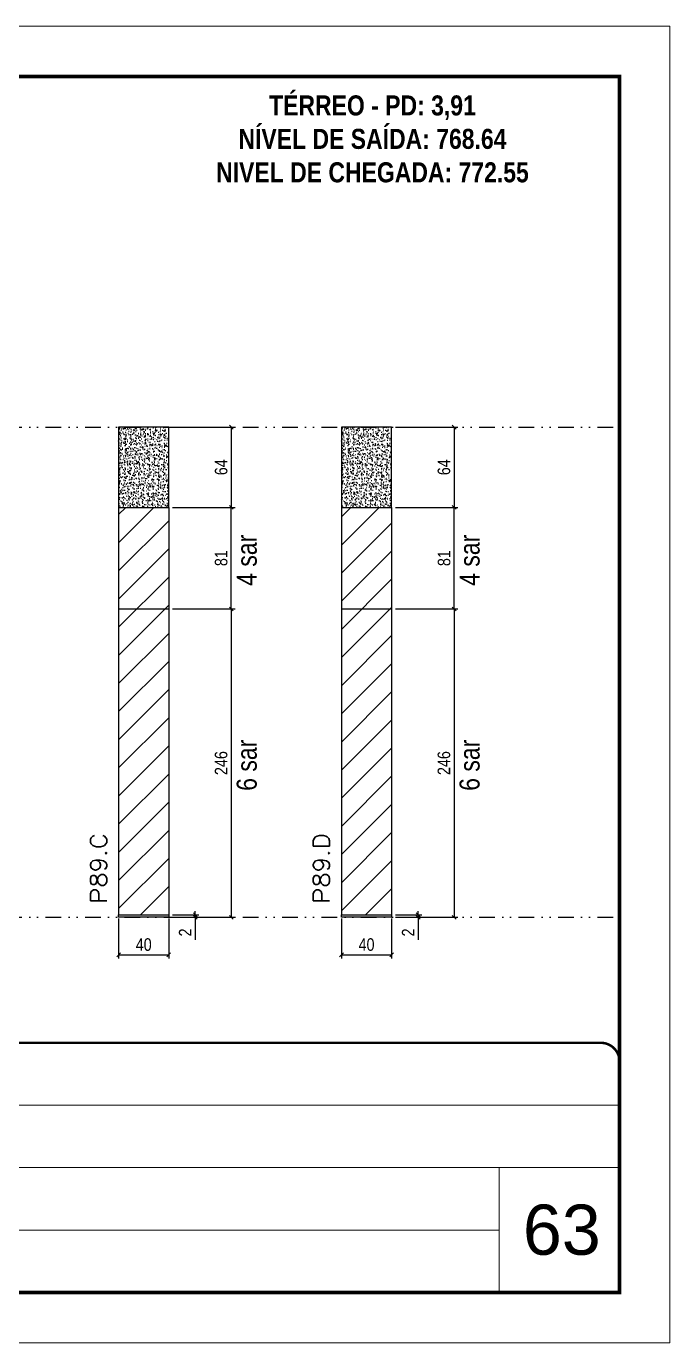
# Model space of a CAD drawing. Extents: x 14400 to 27878, y -21631 to 6985.
# Drawn here: x 18569 to 19082, y -11294 to -10244 of the extents above; entities that cross this region are included whole.
import ezdxf

# ---------------------------------------------------------------- set-up
doc = ezdxf.new("R2010")
doc.units = 0
for name, pattern in [('CONTINUO', [0]), ('DASHED', [0.75, 0.5, -0.25]), ('DIVIDE2', [0.625, 0.25, -0.125, 0, -0.125, 0, -0.125])]:
    doc.linetypes.add(name, pattern=pattern)
for name, color, linetype, lineweight in [('CARIMBO', 255, 'Continuous', 9), ('Folhas', 255, 'Continuous', 9), ('Hachura', 251, 'Continuous', 9), ('SARRAFO DE PRESSAO', 251, 'DASHED', 9), ('Texto Seção', 7, 'Continuous', 15)]:
    doc.layers.add(name, color=color, linetype=linetype, lineweight=lineweight)
for name, color, linetype in [('COTA', 241, 'Continuous'), ('NOMENCLATURA', 7, 'Continuous'), ('Nível', 160, 'Continuous'), ('Painéis', 200, 'Continuous')]:
    doc.layers.add(name, color=color, linetype=linetype)
doc.styles.add('ARIAL', font='arial.ttf')
doc.styles.add('ARIAL_NARROW', font='ARIALN.TTF', dxfattribs={"height": 0.2})
doc.styles.add('COTA TECNICA', font='techl___.ttf', dxfattribs={"height": 10})
doc.styles.add('COTA TECNICA-50', font='techl___.ttf', dxfattribs={"height": 10})
doc.styles.add('REGUA-120', font='ROMANS.shx', dxfattribs={"height": 15})
doc.styles.add('ROMANC', font='techb___.ttf', dxfattribs={"height": 2.5})
doc.dimstyles.new('COTA PAINEL-50', dxfattribs={"dimtxt": 10, "dimasz": 3, "dimexe": 3, "dimexo": 3, "dimgap": 3, "dimtad": 1, "dimdec": 1, "dimzin": 12, "dimdsep": 46, "dimtxsty": 'COTA TECNICA-50', "dimblk1": 'OBLIQUE', "dimblk2": 'OBLIQUE', "dimsah": 1, "dimcen": 0.9, "dimclrd": 4, "dimclre": 4, "dimclrt": 240, "dimadec": 1, "dimazin": 3, "dimtfac": 1, "dimtdec": 1, "dimtmove": 0, "dimatfit": 3, "dimfxl": 1, "dimtolj": 1, "dimtzin": 12, "dimarcsym": 0})
doc.dimstyles.new('PAINEL', dxfattribs={"dimtxt": 10, "dimasz": 3, "dimexe": 3, "dimexo": 3, "dimgap": 3, "dimtad": 1, "dimdec": 1, "dimzin": 12, "dimdsep": 46, "dimtxsty": 'COTA TECNICA', "dimblk1": 'OBLIQUE', "dimblk2": 'OBLIQUE', "dimsah": 1, "dimcen": 0.9, "dimclrd": 4, "dimclre": 4, "dimclrt": 240, "dimadec": 1, "dimazin": 3, "dimtfac": 1, "dimtdec": 1, "dimtmove": 0, "dimatfit": 3, "dimfxl": 1, "dimtolj": 1, "dimtzin": 12, "dimarcsym": 0})

# ---------------------------------------------------------------- blocks, each defined once
blk = doc.blocks.new('9999999999')
at = {"color": 30, "linetype": 'CONTINUO'}
for p, q in [((98564.6, 34379.6), (99584, 34379.6)), ((98564.6, 34329.8), (99488, 34329.8)), ((99584, 34329.8), (99488, 34329.8)), ((99488, 34329.8), (99488, 34230.2)), ((98564.6, 34280), (99488, 34280))]:
    blk.add_line(p, q, dxfattribs=at)
at = {"color": 30, "linetype": 'CONTINUO', "const_width": 2}
blk.add_lwpolyline([(99584, 34230.2), (99584, 34414.4, 0.414214), (99569, 34429.4), (98229, 34429.4, 0.414214), (98214, 34414.4), (98214, 34245.2, 0.414214), (98229, 34230.2), (99584, 34230.2)], format="xyb", dxfattribs=at)
at = {"layer": 'Folhas'}
blk.add_lwpolyline([(98139, 34190.2), (99624, 34190.2), (99624, 35240.2), (98139, 35240.2)], close=True, dxfattribs=at)
at = {"layer": 'Folhas', "color": 30, "const_width": 3}
blk.add_lwpolyline([(98214, 34230.2), (99584, 34230.2), (99584, 35200.2), (98214, 35200.2)], close=True, dxfattribs=at)
blk = doc.blocks.new('_Oblique')
at = {"color": 0, "linetype": 'ByBlock', "lineweight": -2}
blk.add_line((-0.5, -0.5), (0.5, 0.5), dxfattribs=at)
blk = doc.blocks.new('*D1771')
at = {"layer": 'COTA', "color": 4, "lineweight": -2, "transparency": 16777216}
for p, q in [((18642.3, -10955.6), (18642.3, -10987.5)), ((18682.3, -10955.6), (18682.3, -10987.5)), ((18642.3, -10984.5), (18682.3, -10984.5))]:
    blk.add_line(p, q, dxfattribs=at)
at = {"layer": 'Defpoints', "color": 0, "transparency": 16777216}
for p in [(18642.3, -10952.6), (18682.3, -10952.6), (18682.3, -10984.5)]:
    blk.add_point(p, dxfattribs=at)
at = {"layer": 'COTA', "color": 4, "lineweight": -2, "transparency": 16777216, "xscale": 3, "yscale": 3, "zscale": 3, "rotation": 180}
blk.add_blockref('_Oblique', (18642.3, -10984.5), dxfattribs=at)
at = {"layer": 'COTA', "color": 4, "lineweight": -2, "transparency": 16777216, "xscale": 3, "yscale": 3, "zscale": 3}
blk.add_blockref('_Oblique', (18682.3, -10984.5), dxfattribs=at)
at = {"layer": 'COTA', "color": 240, "transparency": 16777216, "insert": (18662.3, -10976.4), "char_height": 10, "attachment_point": 5, "style": 'COTA TECNICA'}
blk.add_mtext('\\A1;40', dxfattribs=at)
blk = doc.blocks.new('*D1772')
at = {"layer": 'COTA', "color": 4, "lineweight": -2, "transparency": 16777216}
for p, q in [((18703.4, -10952.6), (18703.4, -10949.6)), ((18685.3, -10952.6), (18706.4, -10952.6)), ((18685.3, -10954.6), (18706.4, -10954.6)), ((18703.4, -10952.6), (18703.4, -10954.6)), ((18703.4, -10954.6), (18703.4, -10972.7))]:
    blk.add_line(p, q, dxfattribs=at)
at = {"layer": 'Defpoints', "color": 0, "transparency": 16777216}
for p in [(18682.3, -10952.6), (18682.3, -10954.6), (18703.4, -10952.6)]:
    blk.add_point(p, dxfattribs=at)
at = {"layer": 'COTA', "color": 4, "lineweight": -2, "transparency": 16777216, "xscale": 3, "yscale": 3, "zscale": 3}
for p, rotation in [((18703.4, -10952.6), 270), ((18703.4, -10954.6), 90)]:
    blk.add_blockref('_Oblique', p, dxfattribs=dict(at, rotation=rotation))
at = {"layer": 'COTA', "color": 240, "transparency": 16777216, "insert": (18695.4, -10966.7), "char_height": 10, "attachment_point": 5, "rotation": 90, "style": 'COTA TECNICA-50'}
blk.add_mtext('\\A1;2', dxfattribs=at)
blk = doc.blocks.new('*D1773')
at = {"layer": 'COTA', "color": 4, "lineweight": -2, "transparency": 16777216}
for p, q in [((18685.3, -10708.6), (18735.2, -10708.6)), ((18732.2, -10708.6), (18732.2, -10954.6)), ((18685.3, -10954.6), (18735.2, -10954.6))]:
    blk.add_line(p, q, dxfattribs=at)
at = {"layer": 'Defpoints', "color": 0, "transparency": 16777216}
for p in [(18682.3, -10708.6), (18682.3, -10954.6), (18732.2, -10954.6)]:
    blk.add_point(p, dxfattribs=at)
at = {"layer": 'COTA', "color": 4, "lineweight": -2, "transparency": 16777216, "xscale": 3, "yscale": 3, "zscale": 3}
for p, rotation in [((18732.2, -10708.6), 90), ((18732.2, -10954.6), 270)]:
    blk.add_blockref('_Oblique', p, dxfattribs=dict(at, rotation=rotation))
at = {"layer": 'COTA', "color": 240, "transparency": 16777216, "insert": (18724.1, -10831.6), "char_height": 10, "attachment_point": 5, "rotation": 90, "style": 'COTA TECNICA'}
blk.add_mtext('\\A1;246', dxfattribs=at)
blk = doc.blocks.new('*D2151')
at = {"layer": 'COTA', "color": 4, "lineweight": -2, "transparency": 16777216}
for p, q in [((18685.3, -10563.6), (18735.2, -10563.6)), ((18732.2, -10563.6), (18732.2, -10627.6)), ((18685.3, -10627.6), (18735.2, -10627.6))]:
    blk.add_line(p, q, dxfattribs=at)
at = {"layer": 'Defpoints', "color": 0, "transparency": 16777216}
for p in [(18682.3, -10563.6), (18682.3, -10627.6), (18732.2, -10627.6)]:
    blk.add_point(p, dxfattribs=at)
at = {"layer": 'COTA', "color": 4, "lineweight": -2, "transparency": 16777216, "xscale": 3, "yscale": 3, "zscale": 3}
for p, rotation in [((18732.2, -10563.6), 90), ((18732.2, -10627.6), 270)]:
    blk.add_blockref('_Oblique', p, dxfattribs=dict(at, rotation=rotation))
at = {"layer": 'COTA', "color": 240, "transparency": 16777216, "insert": (18724.1, -10595.6), "char_height": 10, "attachment_point": 5, "rotation": 90, "style": 'COTA TECNICA'}
blk.add_mtext('\\A1;64', dxfattribs=at)
blk = doc.blocks.new('*D2152')
at = {"layer": 'COTA', "color": 4, "lineweight": -2, "transparency": 16777216}
for p, q in [((18685.3, -10627.6), (18735.2, -10627.6)), ((18732.2, -10708.6), (18732.2, -10627.6)), ((18685.3, -10708.6), (18735.2, -10708.6))]:
    blk.add_line(p, q, dxfattribs=at)
at = {"layer": 'Defpoints', "color": 0, "transparency": 16777216}
for p in [(18682.3, -10627.6), (18732.2, -10627.6), (18682.3, -10708.6)]:
    blk.add_point(p, dxfattribs=at)
at = {"layer": 'COTA', "color": 4, "lineweight": -2, "transparency": 16777216, "xscale": 3, "yscale": 3, "zscale": 3}
for p, rotation in [((18732.2, -10627.6), 90), ((18732.2, -10708.6), 270)]:
    blk.add_blockref('_Oblique', p, dxfattribs=dict(at, rotation=rotation))
at = {"layer": 'COTA', "color": 240, "transparency": 16777216, "insert": (18724.1, -10668.1), "char_height": 10, "attachment_point": 5, "rotation": 90, "style": 'COTA TECNICA'}
blk.add_mtext('\\A1;81', dxfattribs=at)
blk = doc.blocks.new('*D2153')
at = {"layer": 'COTA', "color": 4, "lineweight": -2, "transparency": 16777216}
for p, q in [((18820.1, -10955.6), (18820.1, -10987.5)), ((18860.1, -10955.6), (18860.1, -10987.5)), ((18820.1, -10984.5), (18860.1, -10984.5))]:
    blk.add_line(p, q, dxfattribs=at)
at = {"layer": 'Defpoints', "color": 0, "transparency": 16777216}
for p in [(18820.1, -10952.6), (18860.1, -10952.6), (18860.1, -10984.5)]:
    blk.add_point(p, dxfattribs=at)
at = {"layer": 'COTA', "color": 4, "lineweight": -2, "transparency": 16777216, "xscale": 3, "yscale": 3, "zscale": 3, "rotation": 180}
blk.add_blockref('_Oblique', (18820.1, -10984.5), dxfattribs=at)
at = {"layer": 'COTA', "color": 4, "lineweight": -2, "transparency": 16777216, "xscale": 3, "yscale": 3, "zscale": 3}
blk.add_blockref('_Oblique', (18860.1, -10984.5), dxfattribs=at)
at = {"layer": 'COTA', "color": 240, "transparency": 16777216, "insert": (18840.1, -10976.4), "char_height": 10, "attachment_point": 5, "style": 'COTA TECNICA'}
blk.add_mtext('\\A1;40', dxfattribs=at)
blk = doc.blocks.new('*D2154')
at = {"layer": 'COTA', "color": 4, "lineweight": -2, "transparency": 16777216}
for p, q in [((18881.3, -10952.6), (18881.3, -10949.6)), ((18863.1, -10952.6), (18884.3, -10952.6)), ((18863.1, -10954.6), (18884.3, -10954.6)), ((18881.3, -10952.6), (18881.3, -10954.6)), ((18881.3, -10954.6), (18881.3, -10972.7))]:
    blk.add_line(p, q, dxfattribs=at)
at = {"layer": 'Defpoints', "color": 0, "transparency": 16777216}
for p in [(18860.1, -10952.6), (18860.1, -10954.6), (18881.3, -10952.6)]:
    blk.add_point(p, dxfattribs=at)
at = {"layer": 'COTA', "color": 4, "lineweight": -2, "transparency": 16777216, "xscale": 3, "yscale": 3, "zscale": 3}
for p, rotation in [((18881.3, -10952.6), 270), ((18881.3, -10954.6), 90)]:
    blk.add_blockref('_Oblique', p, dxfattribs=dict(at, rotation=rotation))
at = {"layer": 'COTA', "color": 240, "transparency": 16777216, "insert": (18873.3, -10966.7), "char_height": 10, "attachment_point": 5, "rotation": 90, "style": 'COTA TECNICA-50'}
blk.add_mtext('\\A1;2', dxfattribs=at)
blk = doc.blocks.new('*D2155')
at = {"layer": 'COTA', "color": 4, "lineweight": -2, "transparency": 16777216}
for p, q in [((18863.1, -10708.6), (18913, -10708.6)), ((18910, -10708.6), (18910, -10954.6)), ((18863.1, -10954.6), (18913, -10954.6))]:
    blk.add_line(p, q, dxfattribs=at)
at = {"layer": 'Defpoints', "color": 0, "transparency": 16777216}
for p in [(18860.1, -10708.6), (18860.1, -10954.6), (18910, -10954.6)]:
    blk.add_point(p, dxfattribs=at)
at = {"layer": 'COTA', "color": 4, "lineweight": -2, "transparency": 16777216, "xscale": 3, "yscale": 3, "zscale": 3}
for p, rotation in [((18910, -10708.6), 90), ((18910, -10954.6), 270)]:
    blk.add_blockref('_Oblique', p, dxfattribs=dict(at, rotation=rotation))
at = {"layer": 'COTA', "color": 240, "transparency": 16777216, "insert": (18901.9, -10831.6), "char_height": 10, "attachment_point": 5, "rotation": 90, "style": 'COTA TECNICA'}
blk.add_mtext('\\A1;246', dxfattribs=at)
blk = doc.blocks.new('*D2157')
at = {"layer": 'COTA', "color": 4, "lineweight": -2, "transparency": 16777216}
for p, q in [((18863.1, -10563.6), (18913, -10563.6)), ((18910, -10563.6), (18910, -10627.6)), ((18863.1, -10627.6), (18913, -10627.6))]:
    blk.add_line(p, q, dxfattribs=at)
at = {"layer": 'Defpoints', "color": 0, "transparency": 16777216}
for p in [(18860.1, -10563.6), (18860.1, -10627.6), (18910, -10627.6)]:
    blk.add_point(p, dxfattribs=at)
at = {"layer": 'COTA', "color": 4, "lineweight": -2, "transparency": 16777216, "xscale": 3, "yscale": 3, "zscale": 3}
for p, rotation in [((18910, -10563.6), 90), ((18910, -10627.6), 270)]:
    blk.add_blockref('_Oblique', p, dxfattribs=dict(at, rotation=rotation))
at = {"layer": 'COTA', "color": 240, "transparency": 16777216, "insert": (18901.9, -10595.6), "char_height": 10, "attachment_point": 5, "rotation": 90, "style": 'COTA TECNICA'}
blk.add_mtext('\\A1;64', dxfattribs=at)
blk = doc.blocks.new('*D2156')
at = {"layer": 'COTA', "color": 4, "lineweight": -2, "transparency": 16777216}
for p, q in [((18863.1, -10627.6), (18913, -10627.6)), ((18910, -10708.6), (18910, -10627.6)), ((18863.1, -10708.6), (18913, -10708.6))]:
    blk.add_line(p, q, dxfattribs=at)
at = {"layer": 'Defpoints', "color": 0, "transparency": 16777216}
for p in [(18860.1, -10627.6), (18910, -10627.6), (18860.1, -10708.6)]:
    blk.add_point(p, dxfattribs=at)
at = {"layer": 'COTA', "color": 4, "lineweight": -2, "transparency": 16777216, "xscale": 3, "yscale": 3, "zscale": 3}
for p, rotation in [((18910, -10627.6), 90), ((18910, -10708.6), 270)]:
    blk.add_blockref('_Oblique', p, dxfattribs=dict(at, rotation=rotation))
at = {"layer": 'COTA', "color": 240, "transparency": 16777216, "insert": (18902, -10668.1), "char_height": 10, "attachment_point": 5, "rotation": 90, "style": 'COTA TECNICA'}
blk.add_mtext('\\A1;81', dxfattribs=at)

msp = doc.modelspace()

# ---------------------------------------------------------------- hatches: boundary and pattern name
at = {"layer": 'COTA'}
h = msp.add_hatch(dxfattribs=at)
h.set_pattern_fill('AR-CONC', color=256, scale=0.03)
h.paths.add_polyline_path([(18682.25, -10563.62), (18642.25, -10563.62), (18642.25, -10627.62), (18682.25, -10627.62)])
h = msp.add_hatch(dxfattribs=at)
h.set_pattern_fill('AR-CONC', color=256, scale=0.03)
h.set_pattern_definition([(50, (177.8054, 0), (5.4655401, -0.4781726), [0.5715, -6.2865]), (355, (177.8054, 0), (-1.0573026, 5.7317054), [0.4572, -5.0292175]), (100.451445, (178.261, -0.04), (4.4082374, 5.2535326), [0.4857003, -5.3427073]), (46.1842, (177.8054, 1.524), (8.1323712, -1.2612698), [0.85725, -9.42975]), (96.635558, (178.483, 1.419), (7.122124, 7.4227837), [0.7285507, -8.0140682]), (351.18415, (177.805, 1.524), (7.122124, 7.4227837), [0.685799, -7.543792]), (21, (178.5674, 1.143), (4.5484317, -3.0679559), [0.5715, -6.2865]), (326, (178.5674, 1.143), (1.8540609, 5.525639), [0.4572, -5.0292]), (71.451445, (178.9464, 0.8873), (6.4024926, 2.4576831), [0.4857003, -5.3426981]), (37.5, (177.8054, 0), (0.0926581, 2.53665117), [0, -4.96824, 0, -5.1054, 0, -5.04825]), (7.5, (177.8054, 0), (2.00458988, 3.00541724), [0, -2.91084, 0, -4.85394, 0, -1.92405]), (327.5, (176.1061, 0), (4.06771786, -0.17186232), [0, -1.905, 0, -5.9436, 0, -7.8867]), (317.5, (175.344, 0), (4.44387544, 0.76279473), [0, -2.4765, 0, -3.94716, 0, -5.6007])])
h.paths.add_polyline_path([(18860.06, -10563.62), (18820.06, -10563.62), (18820.06, -10627.62), (18860.06, -10627.62)])
at = {"layer": 'Hachura'}
h = msp.add_hatch(dxfattribs=at)
h.set_pattern_fill('ANSI31', color=256, scale=5)
h.paths.add_polyline_path([(18245.61, -10627.62), (18183.61, -10627.62), (18183.61, -10832.62), (18245.61, -10832.62)])
h.paths.add_polyline_path([(18245.61, -10832.62), (18183.61, -10832.62), (18183.61, -10952.62), (18245.61, -10952.62)])
h.paths.add_polyline_path([(18501.41, -10832.62), (18439.41, -10832.62), (18439.41, -10952.62), (18501.41, -10952.62)])
h.paths.add_polyline_path([(18501.41, -10627.62), (18439.41, -10627.62), (18439.41, -10832.62), (18501.41, -10832.62)])
h.paths.add_polyline_path([(18682.25, -10627.62), (18642.25, -10627.62), (18642.25, -10708.62), (18682.25, -10708.62)])
h.paths.add_polyline_path([(18682.25, -10708.62), (18642.25, -10708.62), (18642.25, -10952.62), (18682.25, -10952.62)])
h.paths.add_polyline_path([(18860.06, -10708.62), (18820.06, -10708.62), (18820.06, -10952.62), (18860.06, -10952.62)])
h.paths.add_polyline_path([(18860.06, -10627.62), (18820.06, -10627.62), (18820.06, -10708.62), (18860.06, -10708.62)])

# ---------------------------------------------------------------- linework, layer by layer
at = {"layer": 'COTA'}
for points in [[(18642.25, -10627.62), (18682.25, -10627.62), (18682.25, -10563.62), (18642.25, -10563.62)], [(18820.06, -10627.62), (18860.06, -10627.62), (18860.06, -10563.62), (18820.06, -10563.62)]]:
    msp.add_lwpolyline(points, close=True, dxfattribs=at)
at = {"layer": 'Nível', "color": 4, "linetype": 'DIVIDE2', "ltscale": 50}
for p, q in [((17671.97, -10563.62), (19041.97, -10563.62)), ((17671.97, -10954.62), (19041.97, -10954.62))]:
    msp.add_line(p, q, dxfattribs=at)
at = {"layer": 'Painéis'}
for p, q in [((18642.25, -10627.62), (18642.25, -10952.62)), ((18642.25, -10627.62), (18682.25, -10627.62)), ((18682.25, -10627.62), (18682.25, -10952.62)), ((18820.06, -10627.62), (18820.06, -10952.62)), ((18820.06, -10627.62), (18860.06, -10627.62)), ((18860.06, -10627.62), (18860.06, -10952.62)), ((18642.25, -10708.62), (18682.25, -10708.62)), ((18820.06, -10708.62), (18860.06, -10708.62)), ((18642.25, -10952.62), (18682.25, -10952.62)), ((18642.25, -10952.62), (18682.25, -10952.62)), ((18642.25, -10954.62), (18642.25, -10952.62)), ((18682.25, -10954.62), (18642.25, -10954.62)), ((18682.25, -10952.62), (18682.25, -10954.62)), ((18820.06, -10952.62), (18860.06, -10952.62)), ((18820.06, -10952.62), (18860.06, -10952.62)), ((18820.06, -10954.62), (18820.06, -10952.62)), ((18860.06, -10954.62), (18820.06, -10954.62)), ((18860.06, -10952.62), (18860.06, -10954.62))]:
    msp.add_line(p, q, dxfattribs=at)

# ---------------------------------------------------------------- block references
at = {"layer": 'SARRAFO DE PRESSAO', "color": 6, "linetype": 'ByBlock'}
msp.add_blockref('9999999999', (-80542.01, -45484.1), dxfattribs=at)

# ---------------------------------------------------------------- texts
at = {"layer": 'CARIMBO', "style": 'ARIAL'}
msp.add_text('63', height=40, dxfattribs=at).set_placement((18964.83, -11223.76))
at = {"layer": 'NOMENCLATURA', "style": 'ARIAL_NARROW'}
for s, p in [('4 sar', (18752.48, -10690.2)), ('4 sar', (18930.29, -10690.2)), ('6 sar', (18752.48, -10853.7)), ('6 sar', (18930.29, -10853.7))]:
    msp.add_text(s, height=16, rotation=90, dxfattribs=at).set_placement(p)
at = {"layer": 'NOMENCLATURA', "color": 2, "insert": (18844.81, -10299), "char_height": 16, "attachment_point": 2, "style": 'ROMANC'}
msp.add_mtext_dynamic_manual_height_columns('TÉRREO - PD: 3,91\\PNÍVEL DE SAÍDA: 768.64\\PNIVEL DE CHEGADA: 772.55', width=432.3511, gutter_width=1, heights=[0], dxfattribs=at)
at = {"layer": 'Texto Seção', "style": 'REGUA-120', "width": 1.1}
for s, p in [('P89.C', (18632.8, -10943.85)), ('P89.D', (18810.61, -10943.85))]:
    msp.add_text(s, height=13, rotation=90, dxfattribs=at).set_placement(p)

# ---------------------------------------------------------------- dimensions: what is measured, and where the dimension line sits
at = {"layer": 'COTA'}
for base, p1, p2, picture, middle in [((18732.24, -10627.62), (18682.25, -10563.62), (18682.25, -10627.62), '*D2151', (18724.14, -10595.62)), ((18910.05, -10627.62), (18860.06, -10563.62), (18860.06, -10627.62), '*D2157', (18901.95, -10595.62)), ((18732.24, -10627.62), (18682.25, -10708.62), (18682.25, -10627.62), '*D2152', (18724.15, -10668.12)), ((18910.05, -10627.62), (18860.06, -10708.62), (18860.06, -10627.62), '*D2156', (18901.95, -10668.12)), ((18732.24, -10954.62), (18682.25, -10708.62), (18682.25, -10954.62), '*D1773', (18724.14, -10831.62)), ((18910.05, -10954.62), (18860.06, -10708.62), (18860.06, -10954.62), '*D2155', (18901.95, -10831.62))]:
    dim = msp.add_linear_dim(base=base, p1=p1, p2=p2, angle=90, dimstyle='PAINEL', dxfattribs=at)
    dim.commit()
    dim.dimension.update_dxf_attribs({"geometry": picture, "text_midpoint": middle})
for base, p1, p2, picture, middle in [((18703.45, -10952.62), (18682.25, -10954.62), (18682.25, -10952.62), '*D1772', (18703.45, -10966.67)), ((18881.25, -10952.62), (18860.06, -10954.62), (18860.06, -10952.62), '*D2154', (18881.25, -10966.67))]:
    dim = msp.add_linear_dim(base=base, p1=p1, p2=p2, angle=90, dimstyle='COTA PAINEL-50', dxfattribs=at)
    dim.commit()
    dim.dimension.update_dxf_attribs({"geometry": picture, "text_midpoint": middle, "dimtype": 160})
for base, p1, p2, picture, middle in [((18682.25, -10984.51), (18642.25, -10952.62), (18682.25, -10952.62), '*D1771', (18662.25, -10976.41)), ((18860.06, -10984.51), (18820.06, -10952.62), (18860.06, -10952.62), '*D2153', (18840.06, -10976.41))]:
    dim = msp.add_linear_dim(base=base, p1=p1, p2=p2, dimstyle='PAINEL', override={"dimarcsym": 2}, dxfattribs=at)
    dim.commit()
    dim.dimension.update_dxf_attribs({"geometry": picture, "text_midpoint": middle})

doc.saveas('drawing.dxf')
